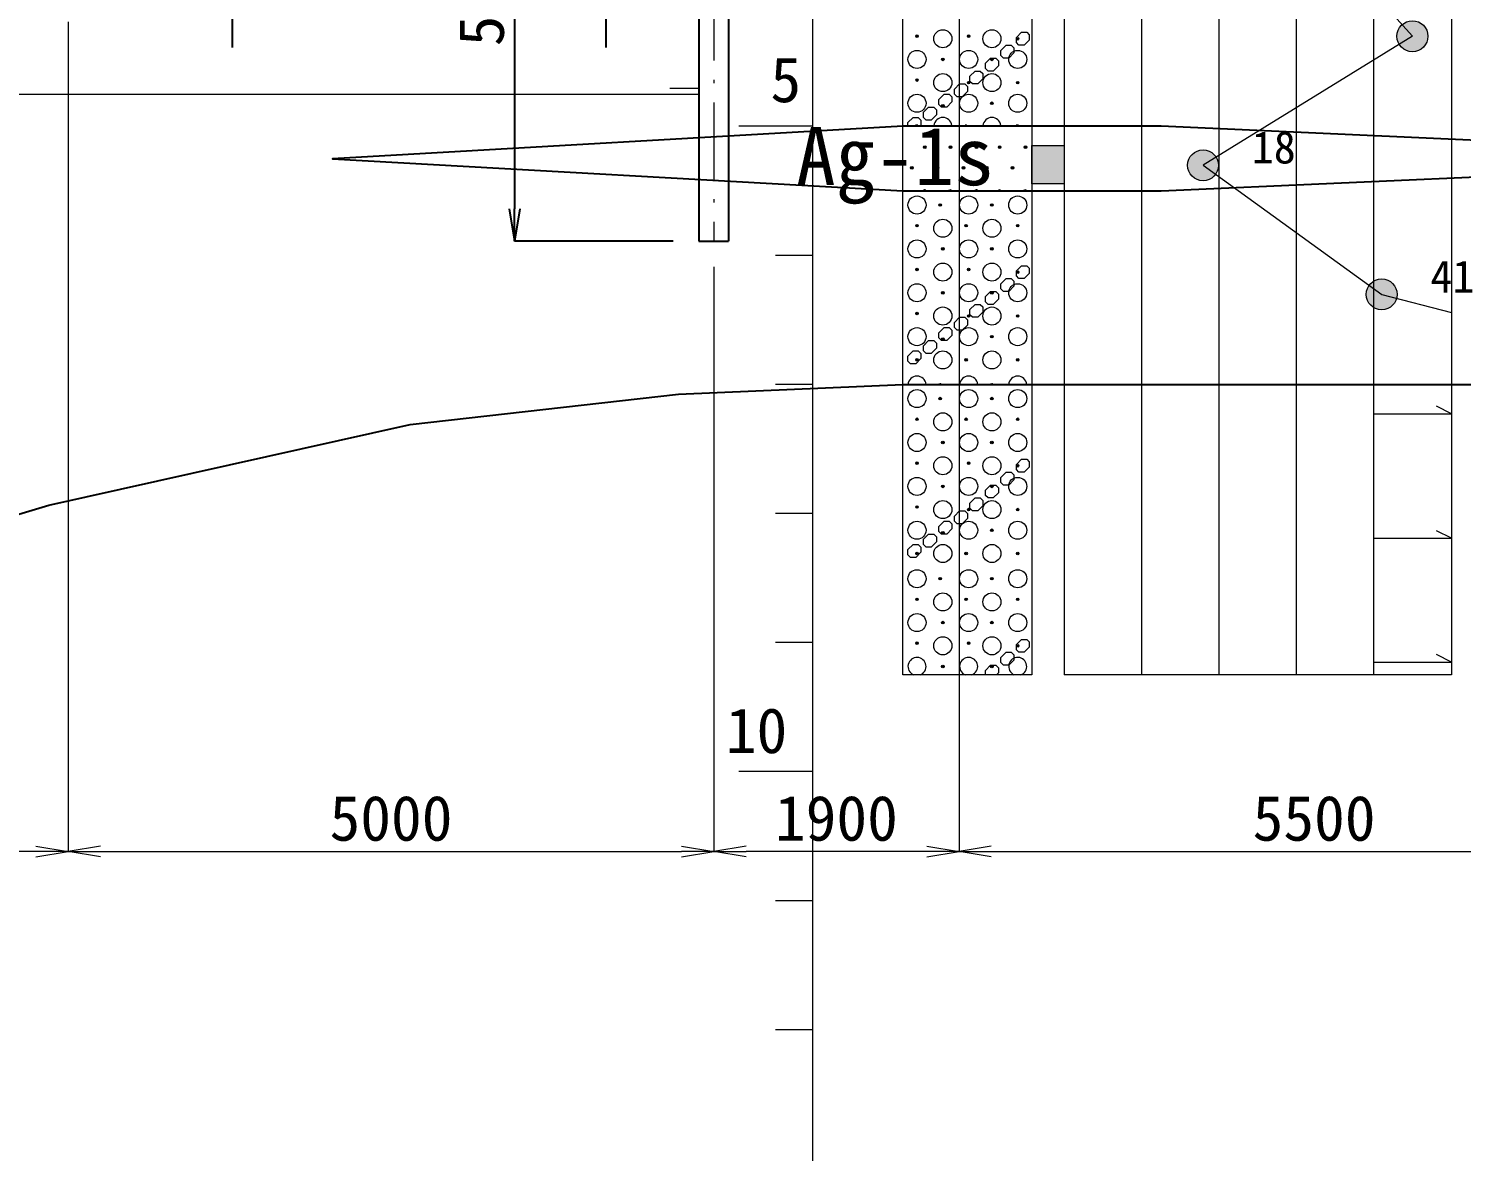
# Model space of a CAD drawing. Header units: millimetres. Extents: x 432273 to 1023813, y -32657 to 705940.
# Drawn here: x 766012 to 777110, y -12146 to -3447 of the extents above; entities that cross this region are included whole.
import ezdxf
from ezdxf.enums import TextEntityAlignment as Align

# ---------------------------------------------------------------- set-up
doc = ezdxf.new("R2010")
doc.units = ezdxf.units.MM
doc.header["$LTSCALE"] = 100
doc.header["$PDSIZE"] = 300
doc.linetypes.add('PS_SOLID', pattern=[0])
doc.linetypes.add('SXF_一点短鎖線', pattern=[9.25, 6, -1.5, 0.25, -1.5])
doc.layers.get('Defpoints').update_dxf_attribs({"color": 153})
for name, color, linetype, lineweight in [('D-BGD-BRG', 8, 'Continuous', 9), ('D-BMK', 2, 'SXF_一点短鎖線', 13), ('D-BYP-STR4', 6, 'Continuous', 25), ('D-STR-DIM', 7, 'Continuous', 13), ('D-STR-HTXT', 7, 'Continuous', 13)]:
    doc.layers.add(name, color=color, linetype=linetype, lineweight=lineweight)
doc.layers.add('D-WORK2', color=11, linetype='Continuous', plot=False)
doc.layers.add('地層線', color=7, linetype='Continuous')
doc.styles.add('MS ゴシック', font='MS Gothic.ttf')
doc.styles.add('MS-Gothic_5', font='MS Gothic.ttf', dxfattribs={"height": 5})
doc.dimstyles.new('DIM-100-F', dxfattribs={"dimscale": 100, "dimtxt": 3.5, "dimasz": 2.5, "dimexe": 0, "dimexo": 2, "dimgap": 0.8, "dimtad": 1, "dimdec": 0, "dimzin": 0, "dimdsep": 46, "dimtxsty": 'MS ゴシック', "dimblk": 'OPEN', "dimcen": 0.1, "dimclrd": 256, "dimclre": 256, "dimclrt": 256, "dimaunit": 1, "dimadec": 4, "dimazin": 0, "dimtfac": 1, "dimtdec": 0, "dimtmove": 2, "dimatfit": 3, "dimldrblk": 'OPEN', "dimfxl": 1, "dimtolj": 1, "dimtzin": 0, "dimlwd": -1, "dimlwe": -1, "dimarcsym": 2})

# ---------------------------------------------------------------- blocks, each defined once
blk = doc.blocks.new('_Open')
at = {"color": 0, "linetype": 'ByBlock', "lineweight": -2}
for p, q in [((-1, 0.167), (0, 0)), ((-1, -0.167), (0, 0)), ((0, 0), (-1, 0))]:
    blk.add_line(p, q, dxfattribs=at)
blk = doc.blocks.new('*D54')
at = {"layer": 'D-STR-DIM', "ltscale": 0.2, "transparency": 16777216}
for p, q in [((773219, -3294), (773219, -9822)), ((771319, -5294), (771319, -9822)), ((772969, -9822), (771569, -9822))]:
    blk.add_line(p, q, dxfattribs=at)
at = {"layer": 'Defpoints', "color": 0, "ltscale": 0.2, "transparency": 16777216}
for p in [(773219, -3094), (771319, -5094), (771319, -9822)]:
    blk.add_point(p, dxfattribs=at)
at = {"layer": 'D-STR-DIM', "ltscale": 0.2, "transparency": 16777216, "xscale": 250, "yscale": 250, "zscale": 250, "rotation": 180}
blk.add_blockref('_Open', (771319, -9822), dxfattribs=at)
at = {"layer": 'D-STR-DIM', "ltscale": 0.2, "transparency": 16777216, "xscale": 250, "yscale": 250, "zscale": 250}
blk.add_blockref('_Open', (773219, -9822), dxfattribs=at)
at = {"layer": 'D-STR-DIM', "ltscale": 0.2, "transparency": 16777216, "insert": (772269, -9567), "char_height": 350, "attachment_point": 5, "style": 'MS ゴシック'}
blk.add_mtext('\\A1;1900', dxfattribs=at)
blk = doc.blocks.new('*D55')
at = {"layer": 'D-STR-DIM', "ltscale": 0.2, "transparency": 16777216}
for p, q in [((766319, -3394), (766319, -9822)), ((762019, -4624), (762019, -9822)), ((766069, -9822), (762269, -9822))]:
    blk.add_line(p, q, dxfattribs=at)
at = {"layer": 'Defpoints', "color": 0, "ltscale": 0.2, "transparency": 16777216}
for p in [(766319, -3194), (762019, -4424), (762019, -9822)]:
    blk.add_point(p, dxfattribs=at)
at = {"layer": 'D-STR-DIM', "ltscale": 0.2, "transparency": 16777216, "xscale": 250, "yscale": 250, "zscale": 250, "rotation": 180}
blk.add_blockref('_Open', (762019, -9822), dxfattribs=at)
at = {"layer": 'D-STR-DIM', "ltscale": 0.2, "transparency": 16777216, "xscale": 250, "yscale": 250, "zscale": 250}
blk.add_blockref('_Open', (766319, -9822), dxfattribs=at)
at = {"layer": 'D-STR-DIM', "ltscale": 0.2, "transparency": 16777216, "insert": (764169, -9567), "char_height": 350, "attachment_point": 5, "style": 'MS ゴシック'}
blk.add_mtext('\\A1;4300', dxfattribs=at)
blk = doc.blocks.new('*D57')
at = {"layer": 'D-STR-DIM', "ltscale": 0.2, "transparency": 16777216}
for p, q in [((773219, -3294), (773219, -9822)), ((778719, -4894), (778719, -9822)), ((773469, -9822), (778469, -9822))]:
    blk.add_line(p, q, dxfattribs=at)
at = {"layer": 'Defpoints', "color": 0, "ltscale": 0.2, "transparency": 16777216}
for p in [(773219, -3094), (778719, -4694), (778719, -9822)]:
    blk.add_point(p, dxfattribs=at)
at = {"layer": 'D-STR-DIM', "ltscale": 0.2, "transparency": 16777216, "xscale": 250, "yscale": 250, "zscale": 250, "rotation": 180}
blk.add_blockref('_Open', (773219, -9822), dxfattribs=at)
at = {"layer": 'D-STR-DIM', "ltscale": 0.2, "transparency": 16777216, "xscale": 250, "yscale": 250, "zscale": 250}
blk.add_blockref('_Open', (778719, -9822), dxfattribs=at)
at = {"layer": 'D-STR-DIM', "ltscale": 0.2, "transparency": 16777216, "insert": (775969, -9567), "char_height": 350, "attachment_point": 5, "style": 'MS ゴシック'}
blk.add_mtext('\\A1;5500', dxfattribs=at)
blk = doc.blocks.new('*D280')
at = {"layer": 'D-WORK2', "ltscale": 1500, "transparency": 16777216}
for p, q in [((770482, -2444), (770482, -2194)), ((771219, -2694), (770482, -2694)), ((770482, -2694), (770482, -3094)), ((771519, -3094), (770482, -3094)), ((770482, -3344), (770482, -3594))]:
    blk.add_line(p, q, dxfattribs=at)
at = {"layer": 'Defpoints', "color": 0, "ltscale": 1500, "transparency": 16777216}
for p in [(771419, -2694), (770482, -3094), (771719, -3094)]:
    blk.add_point(p, dxfattribs=at)
at = {"layer": 'D-WORK2', "ltscale": 1500, "transparency": 16777216, "xscale": 250, "yscale": 250, "zscale": 250}
for p, rotation in [((770482, -2694), 270), ((770482, -3094), 90)]:
    blk.add_blockref('_Open', p, dxfattribs=dict(at, rotation=rotation))
at = {"layer": 'D-WORK2', "ltscale": 1500, "transparency": 16777216, "insert": (770187, -2894), "char_height": 350, "attachment_point": 5, "rotation": 90, "style": 'MS ゴシック'}
blk.add_mtext('\\A1;400', dxfattribs=at)
blk = doc.blocks.new('*D201')
at = {"layer": 'D-STR-DIM', "ltscale": 0.2, "transparency": 16777216}
for p, q in [((766319, -3394), (766319, -9822)), ((771319, -5294), (771319, -9822)), ((766569, -9822), (771069, -9822))]:
    blk.add_line(p, q, dxfattribs=at)
at = {"layer": 'Defpoints', "color": 0, "ltscale": 0.2, "transparency": 16777216}
for p in [(766319, -3194), (771319, -5094), (771319, -9822)]:
    blk.add_point(p, dxfattribs=at)
at = {"layer": 'D-STR-DIM', "ltscale": 0.2, "transparency": 16777216, "xscale": 250, "yscale": 250, "zscale": 250, "rotation": 180}
blk.add_blockref('_Open', (766319, -9822), dxfattribs=at)
at = {"layer": 'D-STR-DIM', "ltscale": 0.2, "transparency": 16777216, "xscale": 250, "yscale": 250, "zscale": 250}
blk.add_blockref('_Open', (771319, -9822), dxfattribs=at)
at = {"layer": 'D-STR-DIM', "ltscale": 0.2, "transparency": 16777216, "insert": (768819, -9567), "char_height": 350, "attachment_point": 5, "style": 'MS ゴシック'}
blk.add_mtext('\\A1;5000', dxfattribs=at)
blk = doc.blocks.new('*D284')
at = {"layer": 'D-WORK2', "ltscale": 1500, "transparency": 16777216}
for p, q in [((770819, 306), (769776, 306)), ((769776, 56), (769776, -4844)), ((771004, -5094), (769776, -5094))]:
    blk.add_line(p, q, dxfattribs=at)
at = {"layer": 'Defpoints', "color": 0, "ltscale": 1500, "transparency": 16777216}
for p in [(771019, 306), (769776, -5094), (771204, -5094)]:
    blk.add_point(p, dxfattribs=at)
at = {"layer": 'D-WORK2', "ltscale": 1500, "transparency": 16777216, "xscale": 250, "yscale": 250, "zscale": 250}
for p, rotation in [((769776, 306), 90), ((769776, -5094), 270)]:
    blk.add_blockref('_Open', p, dxfattribs=dict(at, rotation=rotation))
at = {"layer": 'D-WORK2', "ltscale": 1500, "transparency": 16777216, "insert": (769521, -2394), "char_height": 350, "attachment_point": 5, "rotation": 90, "style": 'MS ゴシック'}
blk.add_mtext('\\A1;5700→5400', dxfattribs=at)
blk = doc.blocks.new('*D299')
at = {"layer": 'D-WORK2', "ltscale": 0.01, "transparency": 16777216}
for p, q in [((767588, -2694), (767588, -2444)), ((767139, -2944), (767588, -2944)), ((767588, -2944), (767588, -3094)), ((767139, -3094), (767588, -3094)), ((767588, -3344), (767588, -3594))]:
    blk.add_line(p, q, dxfattribs=at)
at = {"layer": 'Defpoints', "color": 0, "ltscale": 0.01, "transparency": 16777216}
for p in [(766939, -2944), (766939, -3094), (767588, -3094)]:
    blk.add_point(p, dxfattribs=at)
at = {"layer": 'D-WORK2', "ltscale": 0.01, "transparency": 16777216, "xscale": 250, "yscale": 250, "zscale": 250}
for p, rotation in [((767588, -2944), 270), ((767588, -3094), 90)]:
    blk.add_blockref('_Open', p, dxfattribs=dict(at, rotation=rotation))
at = {"layer": 'D-WORK2', "ltscale": 0.01, "transparency": 16777216, "insert": (767296, -3019), "char_height": 350, "attachment_point": 5, "rotation": 90, "style": 'MS ゴシック'}
blk.add_mtext('\\A1;150', dxfattribs=at)

msp = doc.modelspace()

# ---------------------------------------------------------------- hatches: boundary and pattern name
at = {"layer": 'D-BGD-BRG', "linetype": 'PS_SOLID'}
for points in [[(776851.1, -3506.2, 1), (776611.1, -3506.2, 1)], [(772903.4, -3505.7, 1), (772883.4, -3505.7, 1)], [(773303.4, -3505.7, 1), (773283.4, -3505.7, 1)], [(773683.4, -3525.7, 1), (773663.4, -3525.7, 1)], [(773103.4, -3685.7, 1), (773083.4, -3685.7, 1)], [(773483.4, -3685.7, 1), (773463.4, -3685.7, 1)], [(772903.4, -3845.7, 1), (772883.4, -3845.7, 1)], [(773303.4, -3865.7, 1), (773283.4, -3865.7, 1)], [(773683.4, -3865.7, 1), (773663.4, -3865.7, 1)], [(773103.4, -4045.7, 1), (773083.4, -4045.7, 1)], [(773483.4, -4025.7, 1), (773463.4, -4025.7, 1)], [(772882.2, -4198.1), (772899.7, -4198.1, 0.585557)], [(773266, -4198.1), (773277.6, -4198.1, 0.320572)], [(773661.3, -4198.1), (773678.8, -4198.1, 0.585557)], [(772963.4, -4366.2, 1), (772943.4, -4366.2, 1)], [(773163.4, -4366.2, 1), (773143.4, -4366.2, 1)], [(773363.4, -4366.2, 1), (773343.4, -4366.2, 1)], [(773543.4, -4366.2, 1), (773523.4, -4366.2, 1)], [(773743.4, -4366.2, 1), (773723.4, -4366.2, 1)], [(775229, -4506.2, 1), (774989, -4506.2, 1)], [(772863.4, -4526.2, 1), (772843.4, -4526.2, 1)], [(773063.4, -4526.2, 1), (773043.4, -4526.2, 1)], [(773263.4, -4526.2, 1), (773243.4, -4526.2, 1)], [(773443.4, -4526.2, 1), (773423.4, -4526.2, 1)], [(773643.4, -4526.2, 1), (773623.4, -4526.2, 1)], [(772940.4, -4703.9), (772957.8, -4703.9, 0.585557)], [(773138.1, -4703.9), (773161.3, -4703.9, 0.86)], [(773341.5, -4703.9), (773359, -4703.9, 0.585557)], [(773521.8, -4703.9), (773539.2, -4703.9, 0.585557)], [(773719.5, -4703.9), (773742.7, -4703.9, 0.86)], [(773083.4, -4813.9, 1), (773063.4, -4813.9, 1)], [(773483.4, -4813.9, 1), (773463.4, -4813.9, 1)], [(772903.4, -4973.9, 1), (772883.4, -4973.9, 1)], [(773283.4, -4973.9, 1), (773263.4, -4973.9, 1)], [(773683.4, -4973.9, 1), (773663.4, -4973.9, 1)], [(773103.4, -5153.9, 1), (773083.4, -5153.9, 1)], [(773483.4, -5153.9, 1), (773463.4, -5153.9, 1)], [(772903.4, -5313.9, 1), (772883.4, -5313.9, 1)], [(773303.4, -5313.9, 1), (773283.4, -5313.9, 1)], [(773683.4, -5333.9, 1), (773663.4, -5333.9, 1)], [(776612.7, -5506.2, 1), (776372.7, -5506.2, 1)], [(773103.4, -5493.9, 1), (773083.4, -5493.9, 1)], [(773483.4, -5493.9, 1), (773463.4, -5493.9, 1)], [(772903.4, -5653.9, 1), (772883.4, -5653.9, 1)], [(773303.4, -5673.9, 1), (773283.4, -5673.9, 1)], [(773683.4, -5673.9, 1), (773663.4, -5673.9, 1)], [(773103.4, -5853.9, 1), (773083.4, -5853.9, 1)], [(773483.4, -5833.9, 1), (773463.4, -5833.9, 1)], [(772903.4, -6013.9, 1), (772883.4, -6013.9, 1)], [(773283.4, -6013.9, 1), (773263.4, -6013.9, 1)], [(773683.4, -6013.9, 1), (773663.4, -6013.9, 1)], [(773062.5, -6203.9), (773079.9, -6203.9, 0.585557)], [(773463.6, -6203.9), (773481.1, -6203.9, 0.585557)], [(773083.4, -6313.9, 1), (773063.4, -6313.9, 1)], [(773483.4, -6313.9, 1), (773463.4, -6313.9, 1)], [(772903.4, -6473.9, 1), (772883.4, -6473.9, 1)], [(773283.4, -6473.9, 1), (773263.4, -6473.9, 1)], [(773683.4, -6473.9, 1), (773663.4, -6473.9, 1)], [(773103.4, -6653.9, 1), (773083.4, -6653.9, 1)], [(773483.4, -6653.9, 1), (773463.4, -6653.9, 1)], [(772903.4, -6813.9, 1), (772883.4, -6813.9, 1)], [(773303.4, -6813.9, 1), (773283.4, -6813.9, 1)], [(773683.4, -6833.9, 1), (773663.4, -6833.9, 1)], [(773103.4, -6993.9, 1), (773083.4, -6993.9, 1)], [(773483.4, -6993.9, 1), (773463.4, -6993.9, 1)], [(772903.4, -7153.9, 1), (772883.4, -7153.9, 1)], [(773303.4, -7173.9, 1), (773283.4, -7173.9, 1)], [(773683.4, -7173.9, 1), (773663.4, -7173.9, 1)], [(773483.4, -7333.9, 1), (773463.4, -7333.9, 1)], [(773103.4, -7353.9, 1), (773083.4, -7353.9, 1)], [(772903.4, -7513.9, 1), (772883.4, -7513.9, 1)], [(773283.4, -7513.9, 1), (773263.4, -7513.9, 1)], [(773683.4, -7513.9, 1), (773663.4, -7513.9, 1)], [(773083.4, -7709.2, 1), (773063.4, -7709.2, 1)], [(773483.4, -7709.2, 1), (773463.4, -7709.2, 1)], [(772903.4, -7869.2, 1), (772883.4, -7869.2, 1)], [(773283.4, -7869.2, 1), (773263.4, -7869.2, 1)], [(773683.4, -7869.2, 1), (773663.4, -7869.2, 1)], [(773103.4, -8049.2, 1), (773083.4, -8049.2, 1)], [(773483.4, -8049.2, 1), (773463.4, -8049.2, 1)], [(772903.4, -8209.2, 1), (772883.4, -8209.2, 1)], [(773303.4, -8209.2, 1), (773283.4, -8209.2, 1)], [(773683.4, -8229.2, 1), (773663.4, -8229.2, 1)], [(773103.4, -8389.2, 1), (773083.4, -8389.2, 1)], [(773483.4, -8389.2, 1), (773463.4, -8389.2, 1)]]:
    msp.add_hatch(color=256, dxfattribs=at).paths.add_polyline_path(points)
h = msp.add_hatch(color=256, dxfattribs=at)
h.dxf.hatch_style = 1
h.paths.add_polyline_path([(773783.4, -4352.5), (774033.4, -4352.5), (774033.4, -4649), (773783.4, -4649)], flags=16)

# ---------------------------------------------------------------- linework, layer by layer
for p, q in [((772083.4, -4203.9), (771513.4, -4203.9)), ((772083.4, -5203.9), (771798.4, -5203.9)), ((772083.4, -6203.9), (771798.4, -6203.9)), ((772083.4, -7203.9), (771798.4, -7203.9)), ((772083.4, -8203.9), (771798.4, -8203.9)), ((777033.4, -8453.9), (774033.4, -8453.9)), ((772083.4, -9203.9), (771513.4, -9203.9)), ((772083.4, -10203.9), (771798.4, -10203.9)), ((772083.4, -11203.9), (771798.4, -11203.9))]:
    msp.add_line(p, q, dxfattribs=at)
for points in [[(772083.4, 796.1), (772083.4, -14203.9)], [(772783.4, -8453.9), (772783.4, 796.1)], [(773783.4, 796.1), (773783.4, -8453.9)], [(774033.4, 796.1), (774033.4, -8453.9)], [(774632.2, 796.1), (774632.2, -8453.9)], [(775231.1, 796.1), (775231.1, -8453.9)], [(775829.9, 796.1), (775829.9, -8453.9)], [(776428.8, 796.1), (776428.8, -8453.9)], [(777033.4, 796.1), (777033.4, -8453.9)], [(775829.9, -2506.2), (776731.1, -3506.2)], [(773663.4, -3515.7), (773703.4, -3475.7)], [(773663.4, -3555.7), (773663.4, -3515.7)], [(773703.4, -3475.7), (773743.4, -3475.7)], [(773763.4, -3535.7), (773723.4, -3575.7)], [(773743.4, -3475.7), (773763.4, -3495.7)], [(773763.4, -3495.7), (773763.4, -3535.7)], [(776731.1, -3506.2), (775109, -4506.2)], [(773543.4, -3615.7), (773583.4, -3575.7)], [(773543.4, -3655.7), (773543.4, -3615.7)], [(773563.4, -3675.7), (773543.4, -3655.7)], [(773583.4, -3575.7), (773623.4, -3575.7)], [(773643.4, -3635.7), (773603.4, -3675.7)], [(773623.4, -3575.7), (773643.4, -3595.7)], [(773643.4, -3595.7), (773643.4, -3635.7)], [(773683.4, -3575.7), (773663.4, -3555.7)], [(773723.4, -3575.7), (773683.4, -3575.7)], [(773423.4, -3715.7), (773463.4, -3675.7)], [(773423.4, -3755.7), (773423.4, -3715.7)], [(773443.4, -3775.7), (773423.4, -3755.7)], [(773463.4, -3675.7), (773503.4, -3675.7)], [(773523.4, -3735.7), (773483.4, -3775.7)], [(773503.4, -3675.7), (773523.4, -3695.7)], [(773523.4, -3695.7), (773523.4, -3735.7)], [(773603.4, -3675.7), (773563.4, -3675.7)], [(773183.4, -3915.7), (773223.4, -3875.7)], [(773223.4, -3875.7), (773263.4, -3875.7)], [(773263.4, -3875.7), (773283.4, -3895.7)], [(773303.4, -3815.7), (773343.4, -3775.7)], [(773303.4, -3855.7), (773303.4, -3815.7)], [(773323.4, -3875.7), (773303.4, -3855.7)], [(773363.4, -3875.7), (773323.4, -3875.7)], [(773343.4, -3775.7), (773383.4, -3775.7)], [(773403.4, -3835.7), (773363.4, -3875.7)], [(773383.4, -3775.7), (773403.4, -3795.7)], [(773403.4, -3795.7), (773403.4, -3835.7)], [(773483.4, -3775.7), (773443.4, -3775.7)], [(773063.4, -3995.7), (773103.4, -3955.7)], [(773103.4, -3955.7), (773143.4, -3955.7)], [(773143.4, -3955.7), (773163.4, -3975.7)], [(773163.4, -3975.7), (773163.4, -4015.7)], [(773183.4, -3955.7), (773183.4, -3915.7)], [(773203.4, -3975.7), (773183.4, -3955.7)], [(773243.4, -3975.7), (773203.4, -3975.7)], [(773283.4, -3935.7), (773243.4, -3975.7)], [(773283.4, -3895.7), (773283.4, -3935.7)], [(772943.4, -4095.7), (772983.4, -4055.7)], [(772943.4, -4135.7), (772943.4, -4095.7)], [(772983.4, -4055.7), (773023.4, -4055.7)], [(773023.4, -4055.7), (773043.4, -4075.7)], [(773043.4, -4075.7), (773043.4, -4115.7)], [(773063.4, -4035.7), (773063.4, -3995.7)], [(773083.4, -4055.7), (773063.4, -4035.7)], [(773123.4, -4055.7), (773083.4, -4055.7)], [(773163.4, -4015.7), (773123.4, -4055.7)], [(772783.4, -4203.9), (773783.4, -4203.9)], [(772823.4, -4175.7), (772863.4, -4135.7)], [(772823.4, -4198.1), (772823.4, -4175.7)], [(772863.4, -4135.7), (772903.4, -4135.7)], [(772899.7, -4195.5), (772882.2, -4195.5)], [(772903.4, -4135.7), (772923.4, -4155.7)], [(772923.4, -4195.7), (772921.1, -4198.1)], [(772923.4, -4155.7), (772923.4, -4195.7)], [(772963.4, -4155.7), (772943.4, -4135.7)], [(773003.4, -4155.7), (772963.4, -4155.7)], [(773043.4, -4115.7), (773003.4, -4155.7)], [(773277.6, -4195.5), (773266, -4195.5)], [(773678.8, -4195.5), (773661.3, -4195.5)], [(775109, -4506.2), (776492.7, -5506.2)], [(772783.4, -4703.9), (773783.4, -4703.9)], [(772957.8, -4701.3), (772940.4, -4701.3)], [(773161.3, -4701.3), (773138.1, -4701.3)], [(773359, -4701.3), (773341.5, -4701.3)], [(773539.2, -4701.3), (773521.8, -4701.3)], [(773742.7, -4701.3), (773719.5, -4701.3)], [(773663.4, -5323.9), (773703.4, -5283.9)], [(773663.4, -5363.9), (773663.4, -5323.9)], [(773703.4, -5283.9), (773743.4, -5283.9)], [(773743.4, -5283.9), (773763.4, -5303.9)], [(773763.4, -5303.9), (773763.4, -5343.9)], [(773543.4, -5423.9), (773583.4, -5383.9)], [(773543.4, -5463.9), (773543.4, -5423.9)], [(773583.4, -5383.9), (773623.4, -5383.9)], [(773623.4, -5383.9), (773643.4, -5403.9)], [(773643.4, -5403.9), (773643.4, -5443.9)], [(773683.4, -5383.9), (773663.4, -5363.9)], [(773723.4, -5383.9), (773683.4, -5383.9)], [(773763.4, -5343.9), (773723.4, -5383.9)], [(773423.4, -5523.9), (773463.4, -5483.9)], [(773423.4, -5563.9), (773423.4, -5523.9)], [(773463.4, -5483.9), (773503.4, -5483.9)], [(773523.4, -5543.9), (773483.4, -5583.9)], [(773503.4, -5483.9), (773523.4, -5503.9)], [(773523.4, -5503.9), (773523.4, -5543.9)], [(773563.4, -5483.9), (773543.4, -5463.9)], [(773603.4, -5483.9), (773563.4, -5483.9)], [(773643.4, -5443.9), (773603.4, -5483.9)], [(776492.7, -5506.2), (777033.4, -5645.7)], [(773303.4, -5623.9), (773343.4, -5583.9)], [(773303.4, -5663.9), (773303.4, -5623.9)], [(773343.4, -5583.9), (773383.4, -5583.9)], [(773403.4, -5643.9), (773363.4, -5683.9)], [(773383.4, -5583.9), (773403.4, -5603.9)], [(773403.4, -5603.9), (773403.4, -5643.9)], [(773443.4, -5583.9), (773423.4, -5563.9)], [(773483.4, -5583.9), (773443.4, -5583.9)], [(773063.4, -5803.9), (773103.4, -5763.9)], [(773103.4, -5763.9), (773143.4, -5763.9)], [(773143.4, -5763.9), (773163.4, -5783.9)], [(773183.4, -5723.9), (773223.4, -5683.9)], [(773183.4, -5763.9), (773183.4, -5723.9)], [(773203.4, -5783.9), (773183.4, -5763.9)], [(773223.4, -5683.9), (773263.4, -5683.9)], [(773283.4, -5743.9), (773243.4, -5783.9)], [(773263.4, -5683.9), (773283.4, -5703.9)], [(773283.4, -5703.9), (773283.4, -5743.9)], [(773323.4, -5683.9), (773303.4, -5663.9)], [(773363.4, -5683.9), (773323.4, -5683.9)], [(772943.4, -5903.9), (772983.4, -5863.9)], [(772983.4, -5863.9), (773023.4, -5863.9)], [(773023.4, -5863.9), (773043.4, -5883.9)], [(773063.4, -5843.9), (773063.4, -5803.9)], [(773083.4, -5863.9), (773063.4, -5843.9)], [(773123.4, -5863.9), (773083.4, -5863.9)], [(773163.4, -5823.9), (773123.4, -5863.9)], [(773163.4, -5783.9), (773163.4, -5823.9)], [(773243.4, -5783.9), (773203.4, -5783.9)], [(772823.4, -5983.9), (772863.4, -5943.9)], [(772823.4, -6023.9), (772823.4, -5983.9)], [(772863.4, -5943.9), (772903.4, -5943.9)], [(772903.4, -5943.9), (772923.4, -5963.9)], [(772923.4, -5963.9), (772923.4, -6003.9)], [(772943.4, -5943.9), (772943.4, -5903.9)], [(772963.4, -5963.9), (772943.4, -5943.9)], [(773003.4, -5963.9), (772963.4, -5963.9)], [(773043.4, -5923.9), (773003.4, -5963.9)], [(773043.4, -5883.9), (773043.4, -5923.9)], [(772843.4, -6043.9), (772823.4, -6023.9)], [(772883.4, -6043.9), (772843.4, -6043.9)], [(772923.4, -6003.9), (772883.4, -6043.9)], [(772783.4, -6203.9), (773783.4, -6203.9)], [(773079.9, -6201.3), (773062.5, -6201.3)], [(773481.1, -6201.3), (773463.6, -6201.3)], [(776434.6, -6430.6), (777033.4, -6430.6), (776917.1, -6372.5)], [(773663.4, -6823.9), (773703.4, -6783.9)], [(773663.4, -6863.9), (773663.4, -6823.9)], [(773683.4, -6883.9), (773663.4, -6863.9)], [(773703.4, -6783.9), (773743.4, -6783.9)], [(773763.4, -6843.9), (773723.4, -6883.9)], [(773743.4, -6783.9), (773763.4, -6803.9)], [(773763.4, -6803.9), (773763.4, -6843.9)], [(773423.4, -7023.9), (773463.4, -6983.9)], [(773463.4, -6983.9), (773503.4, -6983.9)], [(773503.4, -6983.9), (773523.4, -7003.9)], [(773543.4, -6923.9), (773583.4, -6883.9)], [(773543.4, -6963.9), (773543.4, -6923.9)], [(773563.4, -6983.9), (773543.4, -6963.9)], [(773603.4, -6983.9), (773563.4, -6983.9)], [(773583.4, -6883.9), (773623.4, -6883.9)], [(773643.4, -6943.9), (773603.4, -6983.9)], [(773623.4, -6883.9), (773643.4, -6903.9)], [(773643.4, -6903.9), (773643.4, -6943.9)], [(773723.4, -6883.9), (773683.4, -6883.9)], [(773303.4, -7123.9), (773343.4, -7083.9)], [(773343.4, -7083.9), (773383.4, -7083.9)], [(773383.4, -7083.9), (773403.4, -7103.9)], [(773423.4, -7063.9), (773423.4, -7023.9)], [(773443.4, -7083.9), (773423.4, -7063.9)], [(773483.4, -7083.9), (773443.4, -7083.9)], [(773523.4, -7043.9), (773483.4, -7083.9)], [(773523.4, -7003.9), (773523.4, -7043.9)], [(773183.4, -7223.9), (773223.4, -7183.9)], [(773223.4, -7183.9), (773263.4, -7183.9)], [(773263.4, -7183.9), (773283.4, -7203.9)], [(773283.4, -7203.9), (773283.4, -7243.9)], [(773303.4, -7163.9), (773303.4, -7123.9)], [(773323.4, -7183.9), (773303.4, -7163.9)], [(773363.4, -7183.9), (773323.4, -7183.9)], [(773403.4, -7143.9), (773363.4, -7183.9)], [(773403.4, -7103.9), (773403.4, -7143.9)], [(773063.4, -7303.9), (773103.4, -7263.9)], [(773063.4, -7343.9), (773063.4, -7303.9)], [(773103.4, -7263.9), (773143.4, -7263.9)], [(773163.4, -7323.9), (773123.4, -7363.9)], [(773143.4, -7263.9), (773163.4, -7283.9)], [(773163.4, -7283.9), (773163.4, -7323.9)], [(773183.4, -7263.9), (773183.4, -7223.9)], [(773203.4, -7283.9), (773183.4, -7263.9)], [(773243.4, -7283.9), (773203.4, -7283.9)], [(773283.4, -7243.9), (773243.4, -7283.9)], [(772943.4, -7403.9), (772983.4, -7363.9)], [(772943.4, -7443.9), (772943.4, -7403.9)], [(772983.4, -7363.9), (773023.4, -7363.9)], [(773043.4, -7423.9), (773003.4, -7463.9)], [(773023.4, -7363.9), (773043.4, -7383.9)], [(773043.4, -7383.9), (773043.4, -7423.9)], [(773083.4, -7363.9), (773063.4, -7343.9)], [(773123.4, -7363.9), (773083.4, -7363.9)], [(776434.6, -7395.7), (777033.4, -7395.7), (776917.1, -7337.6)], [(772823.4, -7483.9), (772863.4, -7443.9)], [(772823.4, -7523.9), (772823.4, -7483.9)], [(772843.4, -7543.9), (772823.4, -7523.9)], [(772883.4, -7543.9), (772843.4, -7543.9)], [(772863.4, -7443.9), (772903.4, -7443.9)], [(772923.4, -7503.9), (772883.4, -7543.9)], [(772903.4, -7443.9), (772923.4, -7463.9)], [(772923.4, -7463.9), (772923.4, -7503.9)], [(772963.4, -7463.9), (772943.4, -7443.9)], [(773003.4, -7463.9), (772963.4, -7463.9)], [(773663.4, -8219.2), (773703.4, -8179.2)], [(773703.4, -8179.2), (773743.4, -8179.2)], [(773743.4, -8179.2), (773763.4, -8199.2)], [(773763.4, -8199.2), (773763.4, -8239.2)], [(773543.4, -8319.2), (773583.4, -8279.2)], [(773543.4, -8359.2), (773543.4, -8319.2)], [(773583.4, -8279.2), (773623.4, -8279.2)], [(773623.4, -8279.2), (773643.4, -8299.2)], [(773643.4, -8299.2), (773643.4, -8339.2)], [(773663.4, -8259.2), (773663.4, -8219.2)], [(773683.4, -8279.2), (773663.4, -8259.2)], [(773723.4, -8279.2), (773683.4, -8279.2)], [(773763.4, -8239.2), (773723.4, -8279.2)], [(776434.6, -8355), (777033.4, -8355), (776917.1, -8296.9)], [(773423.4, -8419.2), (773463.4, -8379.2)], [(773423.4, -8453.9), (773423.4, -8419.2)], [(773463.4, -8379.2), (773503.4, -8379.2)], [(773503.4, -8379.2), (773523.4, -8399.2)], [(773523.4, -8399.2), (773523.4, -8439.2)], [(773563.4, -8379.2), (773543.4, -8359.2)], [(773603.4, -8379.2), (773563.4, -8379.2)], [(773643.4, -8339.2), (773603.4, -8379.2)], [(773783.4, -8453.9), (772783.4, -8453.9)], [(773523.4, -8439.2), (773508.8, -8453.9)]]:
    msp.add_lwpolyline(points, dxfattribs=at)
msp.add_lwpolyline([(773783.4, -4352.5), (774033.4, -4352.5), (774033.4, -4649), (773783.4, -4649)], close=True, dxfattribs=at)
for centre, radius in [((776731.1, -3506.2), 120), ((772893.4, -3505.7), 10), ((773093.4, -3525.7), 70), ((773293.4, -3505.7), 10), ((773473.4, -3525.7), 70), ((773673.4, -3525.7), 10), ((772893.4, -3685.7), 70), ((773293.4, -3685.7), 70), ((773673.4, -3685.7), 70), ((773093.4, -3685.7), 10), ((773473.4, -3685.7), 10), ((772893.4, -3845.7), 10), ((773093.4, -3865.7), 70), ((773293.4, -3865.7), 10), ((773473.4, -3865.7), 70), ((773673.4, -3865.7), 10), ((772893.4, -4025.7), 70), ((773293.4, -4025.7), 70), ((773673.4, -4025.7), 70), ((773093.4, -4045.7), 10), ((773473.4, -4025.7), 10), ((772953.4, -4366.2), 10), ((773153.4, -4366.2), 10), ((773353.4, -4366.2), 10), ((773533.4, -4366.2), 10), ((773733.4, -4366.2), 10), ((775109, -4506.2), 120), ((772853.4, -4526.2), 10), ((773053.4, -4526.2), 10), ((773253.4, -4526.2), 10), ((773433.4, -4526.2), 10), ((773633.4, -4526.2), 10), ((772893.4, -4813.9), 70), ((773293.4, -4813.9), 70), ((773673.4, -4813.9), 70), ((773073.4, -4813.9), 10), ((773473.4, -4813.9), 10), ((772893.4, -4973.9), 10), ((773093.4, -4993.9), 70), ((773273.4, -4973.9), 10), ((773473.4, -4993.9), 70), ((773673.4, -4973.9), 10), ((772893.4, -5153.9), 70), ((773293.4, -5153.9), 70), ((773673.4, -5153.9), 70), ((773093.4, -5153.9), 10), ((773473.4, -5153.9), 10), ((772893.4, -5313.9), 10), ((773093.4, -5333.9), 70), ((773293.4, -5313.9), 10), ((773473.4, -5333.9), 70), ((773673.4, -5333.9), 10), ((772893.4, -5493.9), 70), ((773293.4, -5493.9), 70), ((773673.4, -5493.9), 70), ((776492.7, -5506.2), 120), ((773093.4, -5493.9), 10), ((773473.4, -5493.9), 10), ((772893.4, -5653.9), 10), ((773093.4, -5673.9), 70), ((773473.4, -5673.9), 70), ((772893.4, -5833.9), 70), ((773293.4, -5833.9), 70), ((773293.4, -5673.9), 10), ((773673.4, -5833.9), 70), ((773673.4, -5673.9), 10), ((773093.4, -5853.9), 10), ((773473.4, -5833.9), 10), ((773093.4, -6013.9), 70), ((773473.4, -6013.9), 70), ((772893.4, -6013.9), 10), ((773273.4, -6013.9), 10), ((773673.4, -6013.9), 10), ((772893.4, -6313.9), 70), ((773073.4, -6313.9), 10), ((773293.4, -6313.9), 70), ((773473.4, -6313.9), 10), ((773673.4, -6313.9), 70), ((773093.4, -6493.9), 70), ((773473.4, -6493.9), 70), ((772893.4, -6473.9), 10), ((773273.4, -6473.9), 10), ((773673.4, -6473.9), 10), ((772893.4, -6653.9), 70), ((773093.4, -6653.9), 10), ((773293.4, -6653.9), 70), ((773473.4, -6653.9), 10), ((773673.4, -6653.9), 70), ((773093.4, -6833.9), 70), ((773473.4, -6833.9), 70), ((772893.4, -6813.9), 10), ((773293.4, -6813.9), 10), ((773673.4, -6833.9), 10), ((772893.4, -6993.9), 70), ((773093.4, -6993.9), 10), ((773293.4, -6993.9), 70), ((773473.4, -6993.9), 10), ((773673.4, -6993.9), 70), ((772893.4, -7153.9), 10), ((773093.4, -7173.9), 70), ((773293.4, -7173.9), 10), ((773473.4, -7173.9), 70), ((773673.4, -7173.9), 10), ((772893.4, -7333.9), 70), ((773293.4, -7333.9), 70), ((773473.4, -7333.9), 10), ((773673.4, -7333.9), 70), ((773093.4, -7353.9), 10), ((772893.4, -7513.9), 10), ((773093.4, -7513.9), 70), ((773273.4, -7513.9), 10), ((773473.4, -7513.9), 70), ((773673.4, -7513.9), 10), ((772893.4, -7709.2), 70), ((773293.4, -7709.2), 70), ((773673.4, -7709.2), 70), ((773073.4, -7709.2), 10), ((773473.4, -7709.2), 10), ((772893.4, -7869.2), 10), ((773093.4, -7889.2), 70), ((773273.4, -7869.2), 10), ((773473.4, -7889.2), 70), ((773673.4, -7869.2), 10), ((772893.4, -8049.2), 70), ((773293.4, -8049.2), 70), ((773673.4, -8049.2), 70), ((773093.4, -8049.2), 10), ((773473.4, -8049.2), 10), ((772893.4, -8209.2), 10), ((773093.4, -8229.2), 70), ((773293.4, -8209.2), 10), ((773473.4, -8229.2), 70), ((773673.4, -8229.2), 10), ((773093.4, -8389.2), 10), ((773473.4, -8389.2), 10)]:
    msp.add_circle(centre, radius, dxfattribs=at)
for centre, radius, start, end in [((772893.4, -4205.7), 10, 50.71059, 145.49148), ((773093.4, -4205.7), 70, 6.44785, 173.8845), ((773273.4, -4205.7), 10, 61.38954, 134.1186), ((773473.4, -4205.7), 70, 6.6511, 174.05686), ((773673.4, -4205.7), 10, 55.12467, 147.60016), ((772953.4, -4706.2), 10, 27.75854, 169.87533), ((773153.4, -4706.2), 10, 16.38954, 171.38435), ((773353.4, -4706.2), 10, 22.61987, 168.90628), ((773533.4, -4706.2), 10, 21.80141, 168.69007), ((773733.4, -4706.2), 10, 14.03624, 170.53768), ((772893.4, -6209.2), 70, 4.74652, 175.92699), ((773073.4, -6209.2), 10, 39.40066, 153.92464), ((773293.4, -6209.2), 70, 4.66274, 175.86317), ((773473.4, -6209.2), 10, 34.87533, 151.29405), ((773673.4, -6209.2), 70, 4.41341, 175.64482), ((772893.4, -8389.2), 70, 290.14841, 246.1332), ((773293.4, -8389.2), 70, 291.05132, 247.0007), ((773673.4, -8389.2), 70, 289.41847, 245.44744)]:
    msp.add_arc(centre, radius, start, end, dxfattribs=at)
at = {"layer": 'D-BMK', "linetype": 'SXF_一点短鎖線'}
msp.add_line((771318.9, -3093.9), (771318.9, -5093.9), dxfattribs=at)
at = {"layer": 'D-BYP-STR4'}
for p, q in [((771203.9, -3093.9), (771203.9, -5093.9)), ((771433.9, -3093.9), (771433.9, -5093.9)), ((771203.9, -5093.9), (771433.9, -5093.9))]:
    msp.add_line(p, q, dxfattribs=at)
at = {"layer": 'D-STR-HTXT'}
for p, q in [((741519.3, -3955.2), (771203.9, -3955.2)), ((771203.9, -3910.2), (770978.9, -3910.2))]:
    msp.add_line(p, q, dxfattribs=at)
at = {"layer": '地層線', "ltscale": 0.01}
for points in [[(772783.4, -4203.9), (768365.6, -4457.3), (772783.4, -4703.9), (774783.4, -4703.9), (780370.9, -4457.3), (774783.4, -4203.9), (772783.4, -4203.9)], [(727445.4, -7563.9), (745633.8, -7563.9), (758919.8, -8183.9), (760919.8, -8183.9), (764065.5, -7769.5), (766167.6, -7138.9), (768966.4, -6514.1), (771045.9, -6278.9), (772783.4, -6203.9), (782908.5, -6203.9)]]:
    msp.add_lwpolyline(points, dxfattribs=at)

# ---------------------------------------------------------------- texts
at = {"layer": 'D-BGD-BRG', "linetype": 'PS_SOLID', "style": 'MS ゴシック'}
for s, p in [('5', (771757.8, -4017.3)), ('10', (771412.2, -9060.5))]:
    msp.add_text(s, height=350, dxfattribs=at).set_placement(p)
for s, p in [('18', (775486.9, -4242)), ('41', (776870.6, -5242))]:
    msp.add_text(s, height=250, dxfattribs=at).set_placement(p, align=Align.TOP_LEFT)
at = {"layer": '地層線', "ltscale": 0.01, "style": 'MS-Gothic_5'}
msp.add_text('Ag-1s', height=450, dxfattribs=at).set_placement((771956.8, -4660.1))

# ---------------------------------------------------------------- dimensions: what is measured, and where the dimension line sits
at = {"layer": 'D-STR-DIM', "ltscale": 0.2}
for base, p1, p2, picture, middle in [((771318.9, -9822.2), (773218.9, -3093.9), (771318.9, -5093.9), '*D54', (772268.9, -9567.2)), ((778718.9, -9822.2), (773218.9, -3093.9), (778718.9, -4693.9), '*D57', (775968.9, -9567.2)), ((762018.9, -9822.2), (766318.6, -3193.9), (762018.9, -4423.9), '*D55', (764168.8, -9567.2))]:
    dim = msp.add_linear_dim(base=base, p1=p1, p2=p2, dimstyle='DIM-100-F', dxfattribs=at)
    dim.commit()
    dim.dimension.update_dxf_attribs({"geometry": picture, "text_midpoint": middle})
dim = msp.add_linear_dim(base=(771318.9, -9822.2), p1=(766318.6, -3193.9), p2=(771318.9, -5093.9), angle=180, dimstyle='DIM-100-F', dxfattribs=at)
dim.commit()
dim.dimension.update_dxf_attribs({"geometry": '*D201', "text_midpoint": (768818.8, -9567.2)})
at = {"layer": 'D-WORK2', "ltscale": 1500}
dim = msp.add_linear_dim(base=(769776.4, -5093.9), p1=(771018.9, 306.1), p2=(771203.9, -5093.9), angle=90, text='5700→<>', dimstyle='DIM-100-F', dxfattribs=at)
dim.commit()
dim.dimension.update_dxf_attribs({"geometry": '*D284', "text_midpoint": (769521.4, -2393.9)})
dim = msp.add_linear_dim(base=(770482.1, -3093.9), p1=(771418.9, -2693.9), p2=(771718.9, -3093.9), angle=90, dimstyle='DIM-100-F', dxfattribs=at)
dim.commit()
dim.dimension.update_dxf_attribs({"geometry": '*D280', "text_midpoint": (770187.1, -2893.9)})
at = {"layer": 'D-WORK2', "ltscale": 0.01}
dim = msp.add_linear_dim(base=(767588, -3093.9), p1=(766938.6, -2943.9), p2=(766938.6, -3093.9), angle=90, dimstyle='DIM-100-F', dxfattribs=at)
dim.commit()
dim.dimension.update_dxf_attribs({"geometry": '*D299', "text_midpoint": (767296.2, -3018.9), "dimtype": 160})

doc.saveas('drawing.dxf')
